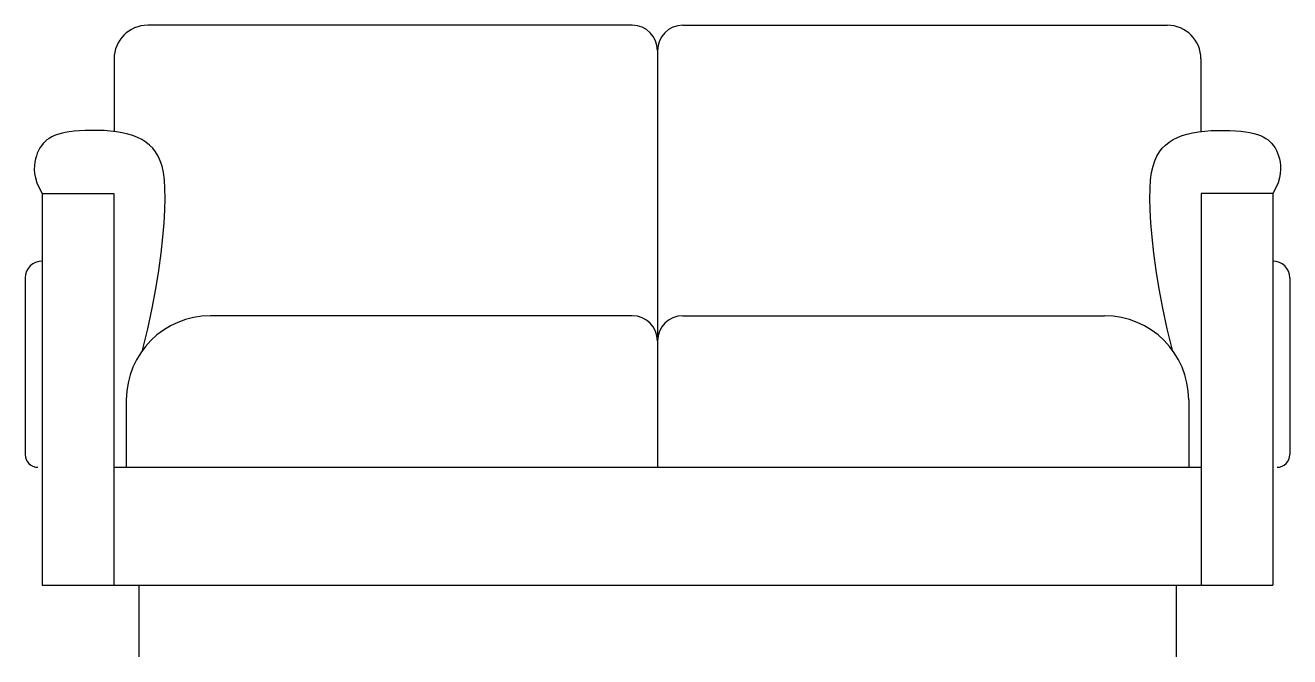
# Model space of a CAD drawing. Header units: inches. Extents: x 6 to 48.5, y 12.5 to 37.3.
# Drawn here: x 13.656 to 15.158, y 15.413 to 16.163 of the extents above; entities that cross this region are included whole.
import ezdxf

# ---------------------------------------------------------------- set-up
doc = ezdxf.new("R2010")
doc.units = ezdxf.units.IN
doc.header["$MEASUREMENT"] = 0
doc.layers.add('02', color=2, linetype='Continuous')

msp = doc.modelspace()

# ---------------------------------------------------------------- linework, layer by layer
at = {"layer": '02'}
for p, q in [((14.3768, 16.1629), (13.8013, 16.1629)), ((14.4368, 16.1629), (15.0123, 16.1629)), ((14.4068, 16.1329), (14.4068, 15.6379)), ((13.7613, 16.1229), (13.7613, 16.0367)), ((15.0523, 16.1229), (15.0523, 16.0367)), ((13.6792, 16.0246), (13.677, 16.0223)), ((13.6816, 16.0267), (13.6792, 16.0246)), ((13.6843, 16.0286), (13.6816, 16.0267)), ((13.6873, 16.0304), (13.6843, 16.0286)), ((13.6906, 16.0319), (13.6873, 16.0304)), ((13.6943, 16.0333), (13.6906, 16.0319)), ((13.6984, 16.0345), (13.6943, 16.0333)), ((13.7031, 16.0355), (13.6984, 16.0345)), ((13.7082, 16.0364), (13.7031, 16.0355)), ((13.714, 16.0371), (13.7082, 16.0364)), ((13.7203, 16.0376), (13.714, 16.0371)), ((13.7272, 16.038), (13.7203, 16.0376)), ((13.7344, 16.0381), (13.7272, 16.038)), ((13.7419, 16.0381), (13.7344, 16.0381)), ((13.7494, 16.0378), (13.7419, 16.0381)), ((13.7569, 16.0372), (13.7494, 16.0378)), ((13.7642, 16.0364), (13.7569, 16.0372)), ((13.7711, 16.0352), (13.7642, 16.0364)), ((13.7777, 16.0337), (13.7711, 16.0352)), ((13.7837, 16.0319), (13.7777, 16.0337)), ((13.7893, 16.0297), (13.7837, 16.0319)), ((13.7945, 16.0271), (13.7893, 16.0297)), ((13.7992, 16.0241), (13.7945, 16.0271)), ((13.8034, 16.0207), (13.7992, 16.0241)), ((15.0102, 16.0207), (15.0144, 16.0241)), ((15.0144, 16.0241), (15.0191, 16.0271)), ((15.0191, 16.0271), (15.0243, 16.0297)), ((15.0243, 16.0297), (15.0299, 16.0319)), ((15.0299, 16.0319), (15.0359, 16.0337)), ((15.0359, 16.0337), (15.0424, 16.0352)), ((15.0424, 16.0352), (15.0494, 16.0364)), ((15.0494, 16.0364), (15.0567, 16.0372)), ((15.0567, 16.0372), (15.0642, 16.0378)), ((15.0642, 16.0378), (15.0717, 16.0381)), ((15.0717, 16.0381), (15.0792, 16.0381)), ((15.0792, 16.0381), (15.0864, 16.038)), ((15.0864, 16.038), (15.0932, 16.0376)), ((15.0932, 16.0376), (15.0996, 16.0371)), ((15.0996, 16.0371), (15.1053, 16.0364)), ((15.1053, 16.0364), (15.1105, 16.0355)), ((15.1105, 16.0355), (15.1151, 16.0345)), ((15.1151, 16.0345), (15.1193, 16.0333)), ((15.1193, 16.0333), (15.123, 16.0319)), ((15.123, 16.0319), (15.1263, 16.0304)), ((15.1263, 16.0304), (15.1292, 16.0286)), ((15.1292, 16.0286), (15.1319, 16.0267)), ((15.1319, 16.0267), (15.1344, 16.0246)), ((15.1344, 16.0246), (15.1366, 16.0223)), ((13.6702, 16.0111), (13.6691, 16.0077)), ((13.6716, 16.0142), (13.6702, 16.0111)), ((13.6732, 16.0172), (13.6716, 16.0142)), ((13.675, 16.0199), (13.6732, 16.0172)), ((13.677, 16.0223), (13.675, 16.0199)), ((13.8072, 16.0168), (13.8034, 16.0207)), ((13.8106, 16.0124), (13.8072, 16.0168)), ((13.8136, 16.0075), (13.8106, 16.0124)), ((15, 16.0075), (15.0029, 16.0124)), ((15.0029, 16.0124), (15.0063, 16.0168)), ((15.0063, 16.0168), (15.0102, 16.0207)), ((15.1366, 16.0223), (15.1386, 16.0199)), ((15.1386, 16.0199), (15.1404, 16.0172)), ((15.1404, 16.0172), (15.142, 16.0142)), ((15.142, 16.0142), (15.1433, 16.0111)), ((15.1433, 16.0111), (15.1445, 16.0077)), ((13.6667, 15.9962), (13.6666, 15.9917)), ((13.6673, 16.0003), (13.6667, 15.9962)), ((13.6681, 16.0041), (13.6673, 16.0003)), ((13.6691, 16.0077), (13.6681, 16.0041)), ((13.8162, 16.0019), (13.8136, 16.0075)), ((13.8183, 15.9954), (13.8162, 16.0019)), ((13.8199, 15.9879), (13.8183, 15.9954)), ((14.9937, 15.9879), (14.9953, 15.9954)), ((14.9953, 15.9954), (14.9974, 16.0019)), ((14.9974, 16.0019), (15, 16.0075)), ((15.1445, 16.0077), (15.1455, 16.0041)), ((15.1455, 16.0041), (15.1463, 16.0003)), ((15.1463, 16.0003), (15.1468, 15.9962)), ((15.1468, 15.9962), (15.1469, 15.9917)), ((13.6666, 15.9917), (13.667, 15.9869)), ((13.667, 15.9869), (13.6681, 15.9816)), ((13.6681, 15.9816), (13.6698, 15.9759)), ((13.8211, 15.9792), (13.8199, 15.9879)), ((13.8217, 15.9691), (13.8211, 15.9792)), ((14.9918, 15.9691), (14.9925, 15.9792)), ((14.9925, 15.9792), (14.9937, 15.9879)), ((15.1455, 15.9816), (15.1438, 15.9759)), ((15.1465, 15.9869), (15.1455, 15.9816)), ((15.1469, 15.9917), (15.1465, 15.9869)), ((13.6698, 15.9759), (13.6724, 15.9697)), ((13.6724, 15.9697), (13.6759, 15.9629)), ((13.8219, 15.9573), (13.8217, 15.9691)), ((14.9916, 15.9573), (14.9918, 15.9691)), ((15.1412, 15.9697), (15.1377, 15.9629)), ((15.1438, 15.9759), (15.1412, 15.9697)), ((13.6759, 15.9629), (13.6759, 15.4979)), ((13.6759, 15.9629), (13.7609, 15.9629)), ((13.7609, 15.9629), (13.7609, 15.4979)), ((13.8216, 15.9438), (13.8219, 15.9573)), ((14.9919, 15.9438), (14.9916, 15.9573)), ((15.0527, 15.9629), (15.0527, 15.4979)), ((15.1377, 15.9629), (15.0527, 15.9629)), ((15.1377, 15.9629), (15.1377, 15.4979)), ((13.8208, 15.9284), (13.8216, 15.9438)), ((14.9928, 15.9284), (14.9919, 15.9438)), ((13.8194, 15.9111), (13.8208, 15.9284)), ((14.9942, 15.9111), (14.9928, 15.9284)), ((13.8174, 15.8922), (13.8194, 15.9111)), ((14.9962, 15.8922), (14.9942, 15.9111)), ((13.8146, 15.8717), (13.8174, 15.8922)), ((14.999, 15.8717), (14.9962, 15.8922)), ((13.6559, 15.8629), (13.6559, 15.6529)), ((13.8111, 15.8498), (13.8146, 15.8717)), ((15.0025, 15.8498), (14.999, 15.8717)), ((15.1577, 15.8629), (15.1577, 15.6529)), ((13.8067, 15.8267), (13.8111, 15.8498)), ((15.0068, 15.8267), (15.0025, 15.8498)), ((13.8015, 15.8024), (13.8067, 15.8267)), ((14.3768, 15.8179), (13.8759, 15.8179)), ((14.4368, 15.8179), (14.9377, 15.8179)), ((15.0121, 15.8024), (15.0068, 15.8267)), ((13.7953, 15.7771), (13.8015, 15.8024)), ((15.0183, 15.7771), (15.0121, 15.8024)), ((13.7759, 15.7179), (13.7759, 15.6379)), ((15.0377, 15.7179), (15.0377, 15.6379)), ((13.7609, 15.6379), (15.0527, 15.6379)), ((13.6759, 15.4979), (15.1377, 15.4979)), ((13.7909, 15.4979), (13.7909, 15.4129)), ((15.0227, 15.4979), (15.0227, 15.4129))]:
    msp.add_line(p, q, dxfattribs=at)
for centre, radius, start, end in [((13.8013, 16.1229), 0.04, 90, 180), ((14.3768, 16.1329), 0.03, 0, 90), ((14.4368, 16.1329), 0.03, 90, 180), ((15.0123, 16.1229), 0.04, 0, 90), ((13.6759, 15.8629), 0.02, 90, 180), ((15.1377, 15.8629), 0.02, 0, 90), ((13.8759, 15.7179), 0.1, 90, 180), ((14.3768, 15.7879), 0.03, 0, 90), ((14.4368, 15.7879), 0.03, 90, 180), ((14.9377, 15.7179), 0.1, 0, 90), ((13.6709, 15.6529), 0.015, 180, 270), ((15.1427, 15.6529), 0.015, 270, 0)]:
    msp.add_arc(centre, radius, start, end, dxfattribs=at)

doc.saveas('drawing.dxf')
